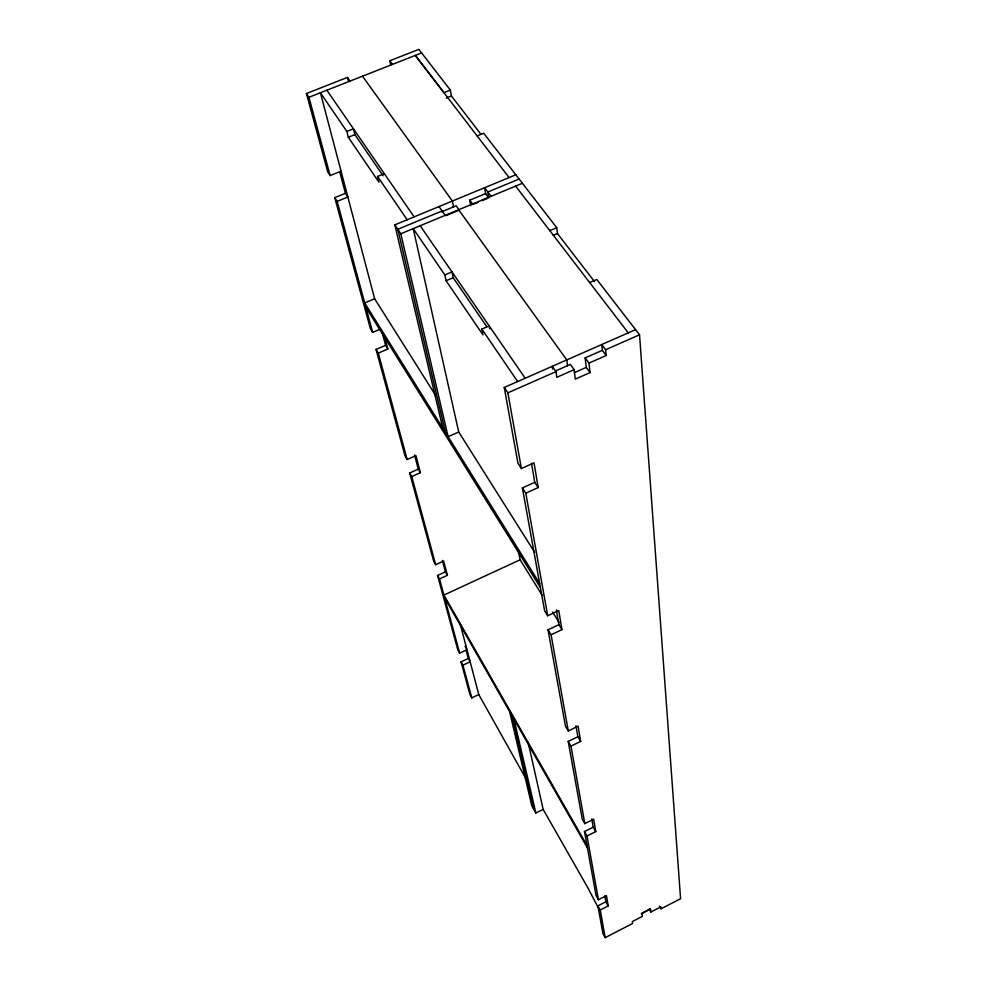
<?xml version="1.0" encoding="UTF-8"?>
<svg xmlns="http://www.w3.org/2000/svg" width="987" height="987" viewBox="0 0 987 987"><rect width="100%" height="100%" fill="white"/><g stroke="black" fill="none" stroke-linecap="round" stroke-linejoin="round"><path stroke-width="1.48" d="M641.303 913.789L649.335 909.644M649.15 908.99L650.902 912L660.846 906.856L661.043 908.805L680.586 898.713L639.539 334.778L596.802 279.494L589.683 282.566M604.846 895.863L605.845 901.773L597.912 905.832L602.921 933.579L605.191 937.65L632.618 923.487L632.359 921.562L642.352 916.405L641.945 913.172L650.532 908.743L650.902 912M605.191 937.65L600.244 910.002L608.189 905.93L606.474 895.616L598.418 899.737L596.049 895.53L584.489 831.547L593.199 827.18L591.793 818.889M598.418 899.737L587.031 835.977L595.753 831.597L593.68 819.185L584.822 823.627L582.256 819.161L568.204 741.434L577.864 736.721L575.989 725.618M509.588 711.528L531.808 805.75L535.855 813.017L543.158 809.402L528.131 742.261M584.822 823.627L570.979 746.135L580.652 741.397L578.111 726.173L568.278 730.972L565.465 726.235L548.032 629.805L558.876 624.685L556.384 609.954M466.135 650.384L468.27 658.465L461.065 661.87L469.972 694.626L471.798 697.883L478.769 694.552L460.053 623.402M568.278 730.972L551.091 634.789L561.948 629.644L558.753 610.534L547.686 615.752L544.59 610.731L522.394 487.923L534.744 482.322L531.537 463.397M471.798 697.883L462.928 665.189L470.145 661.783L468.27 658.465M442.386 560.431L445.396 571.855L437.549 575.458L457.783 649.779L459.658 653.123L466.962 649.68L465.074 646.349M518.36 550.709L520.124 559.789L443.916 595.062L587.018 845.563M459.658 653.123L439.536 578.913L447.395 575.298L443.644 561.035L435.674 564.687L433.675 561.208L409.667 472.97L418.266 469.133L414.503 454.896M547.686 615.752L525.8 493.179L538.174 487.553L534.029 462.841L521.395 468.541L517.941 463.248L504.246 387.447L635.579 329.646M435.674 564.687L411.776 476.536L420.388 472.699L415.909 455.636L407.162 459.51L405.028 455.92L376.047 349.435L385.572 345.351L387.854 349.016L378.305 353.112L376.047 349.435M574.237 372.691L586.241 367.374L585.143 357.899L602.317 350.323L601.725 344.549L605.599 349.743L606.178 355.517L588.968 363.117L590.029 372.592L575.322 379.107L574.15 369.669L570.363 364.413L555.681 370.878M489.7 328.794L489.17 325.932L481.841 329.09L482.927 334.827L446.075 280.74L444.866 274.966L413.22 228.614L458.721 431.998L448.123 436.698L400.808 233.771L394.825 224.863L509.095 177.586M521.395 468.541L507.873 392.838L556.002 371.618L552.251 366.325L552.658 369.187M605.599 349.743L639.539 334.778M574.15 369.669L556.791 377.33L556.002 371.618M334.753 197.634L337.159 201.385L347.856 197.018L345.413 193.292L334.753 197.634L370.409 328.683L372.679 332.372L379.613 329.424M444.866 274.966L452.009 271.943L453.181 277.729L486.776 326.648M549.808 230.613L556.742 227.689L483.716 133.245L477.14 135.922M446.075 280.74L453.181 277.729M553.325 235.325L557.47 233.561L556.742 227.689M436.094 396.145L374.628 298.765L364.709 302.96L539.667 583.49M442.102 210.947L397.81 229.305L445.421 432.368M519.113 179.029L487.812 192.009L488.799 197.869L485.604 193.588L484.605 187.715L491.032 196.314M441.522 211.86L456.142 205.802L459.263 210.132L445.939 215.66M470.774 205.666L469.775 200.151L485.604 193.588M400.808 233.771L522.407 183.286M474.253 203.914L478.214 202.261M482.187 200.62L487.479 198.424M628.263 332.866L515.621 186.099M525.195 378.231L420.178 225.727M515.843 174.798L509.107 177.574L415.317 55.395L443.94 92.655L450.356 90.101L451.417 95.986L480.99 134.343M374.628 298.765L320.417 92.753L346.856 131.456L348.325 137.267L378.959 182.237L377.565 176.426L384.338 173.675M350.052 81.094L347.449 77.405L306.414 93.531L327.721 171.824L330.164 175.563L341.046 171.17M346.856 131.456L353.445 128.828L354.888 134.639L383.129 175.76M348.325 137.267L354.888 134.639M446.297 98.034L451.417 95.986M390.753 65.154L389.803 60.762L418.846 49.35L450.356 90.101M306.414 93.531L308.931 97.269L421.609 52.928M557.47 233.561L594.606 281.739M389.803 60.762L392.505 64.377M602.317 350.323L606.178 355.517M469.775 200.151L472.921 204.457M585.143 357.899L588.968 363.117M586.241 367.374L590.029 372.592M362.5 76.184L452.391 201.052L453.514 206.888M458.659 209.75L566.772 359.934L567.513 365.671M439.018 206.579L445.211 215.339M326.857 90.212L414.121 216.881M377.565 176.426L407.162 219.756M481.841 329.09L517.657 381.55M504.246 387.447L507.873 392.838M534.744 482.322L538.174 487.553M522.394 487.923L525.8 493.179M458.721 431.998L534.67 552.325M365.893 307.339L540.407 587.561M520.124 559.789L542.073 595.112M552.634 612.125L559.135 622.587M558.876 624.685L561.948 629.644M548.032 629.805L551.091 634.789M418.266 469.133L420.388 472.699M577.864 736.721L580.652 741.397M409.667 472.97L411.776 476.536M568.204 741.434L570.979 746.135M659.476 906.152L661.043 908.805M445.396 571.855L447.395 575.298M593.199 827.18L595.753 831.597M437.549 575.458L439.536 578.913M584.489 831.547L587.031 835.977M444.656 597.777L587.45 847.919M605.845 901.773L608.189 905.93M461.065 661.87L462.928 665.189M597.912 905.832L600.244 910.002M478.769 694.552L525.664 778.2M543.158 809.402L587.647 887.449L598.541 908.188M308.931 97.269L330.164 175.563M337.159 201.385L372.679 332.372M378.305 353.112L407.162 459.51M384.72 337.147L387.854 349.016M339.725 171.75L345.413 193.292M382.043 331.99L385.572 345.351M347.449 77.405L348.152 80.317M511.784 715.378L533.831 809.377M394.825 224.863L442.744 428.074M513.993 719.239L535.855 813.017"/></g></svg>
